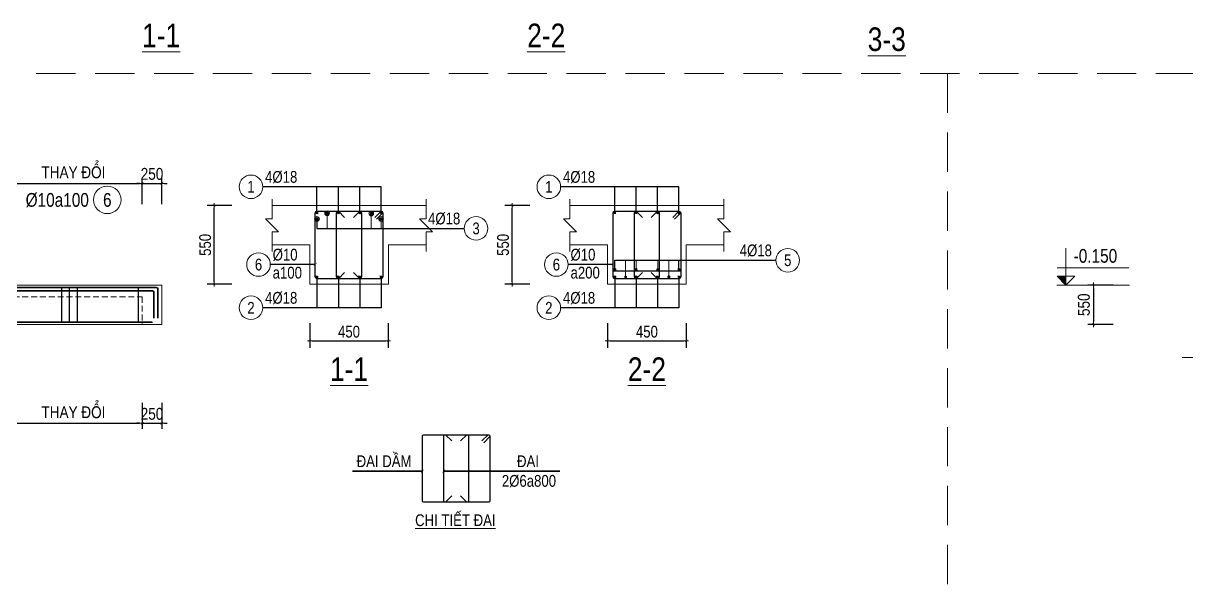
# Model space of a CAD drawing. Header units: millimetres. Extents: x 397144 to 10081729, y 99180 to 1327802.
# Drawn here: x 4919581 to 4934387, y 691593 to 698793 of the extents above; entities that cross this region are included whole.
import ezdxf
from ezdxf.enums import TextEntityAlignment as Align

# ---------------------------------------------------------------- set-up
doc = ezdxf.new("R2010")
doc.units = ezdxf.units.MM
doc.header["$PDSIZE"] = -10
doc.linetypes.add('HIDDEN', pattern=[0.375, 0.25, -0.125])
doc.layers.get('0').update_dxf_attribs({"linetype": 'CONTINUOUS'})
doc.layers.get('Defpoints').update_dxf_attribs({"color": 12, "linetype": 'CONTINUOUS'})
for name, color, linetype, lineweight in [('kata_dim', 8, 'CONTINUOUS', 13), ('kata_net khuat', 9, 'HIDDEN', 5), ('kata_net manh', 8, 'CONTINUOUS', 5), ('kata_net thay', 4, 'CONTINUOUS', 20), ('kata_text', 7, 'CONTINUOUS', 20), ('kata_thep chu', 1, 'CONTINUOUS', 35), ('kata_thep dai', 220, 'CONTINUOUS', 25)]:
    doc.layers.add(name, color=color, linetype=linetype, lineweight=lineweight)
doc.styles.add('kata_text', font='arial.ttf', dxfattribs={"width": 0.8})
doc.styles.add('Star-HelCon', font='VHELVCN_0.TTF')
doc.dimstyles.new('kata_dim_30', dxfattribs={"dimscale": 60, "dimtxt": 2.5, "dimasz": 0.5, "dimexe": 1.5, "dimexo": 2.5, "dimtad": 1, "dimdec": 0, "dimlfac": 0.5, "dimzin": 0, "dimdsep": 46, "dimtxsty": 'kata_text', "dimblk": 'kata_block_ArchTick', "dimcen": 0.09, "dimdle": 1.2, "dimclrd": 8, "dimclre": 8, "dimclrt": 3, "dimadec": 0, "dimazin": 0, "dimtfac": 1, "dimtdec": 0, "dimtix": 1, "dimtofl": 0, "dimtmove": 0, "dimatfit": 3, "dimfxl": 3.75, "dimfxlon": 1, "dimtolj": 1, "dimtzin": 0, "dimarcsym": 0})
doc.dimstyles.new('kata_dim_70', dxfattribs={"dimscale": 70, "dimtxt": 2.15, "dimasz": 0.5, "dimexe": 1, "dimexo": 2, "dimtad": 1, "dimdec": 0, "dimrnd": 5, "dimzin": 0, "dimdsep": 46, "dimtxsty": 'Star-HelCon', "dimblk": 'kata_block_ArchTick', "dimcen": 0.09, "dimdle": 1.2, "dimclrd": 8, "dimclre": 8, "dimclrt": 3, "dimadec": 0, "dimazin": 0, "dimtfac": 1, "dimtdec": 0, "dimtix": 1, "dimtmove": 2, "dimatfit": 3, "dimfxl": 3.75, "dimfxlon": 1, "dimtolj": 1, "dimtzin": 0, "dimarcsym": 0})

# ---------------------------------------------------------------- blocks, each defined once
blk = doc.blocks.new('kata_block_ArchTick')
at = {"color": 8}
blk.add_line((1, 0), (-1, 0), dxfattribs=at)
at = {"color": 8, "const_width": 0.15}
blk.add_lwpolyline([(-0.5, -0.5), (0.5, 0.5)], dxfattribs=at)
blk = doc.blocks.new('*D98')
at = {"layer": 'Defpoints', "color": 0, "transparency": 16777216}
for p in [(4921344, 696754), (4921094, 695459), (4921344, 695459)]:
    blk.add_point(p, dxfattribs=at)
at = {"layer": 'kata_dim', "color": 8, "lineweight": -2, "transparency": 16777216}
for p, q in [((4921094, 696491), (4921094, 696824)), ((4921344, 696491), (4921344, 696824)), ((4921059, 696754), (4921024, 696754)), ((4921094, 696754), (4921344, 696754)), ((4921379, 696754), (4921414, 696754))]:
    blk.add_line(p, q, dxfattribs=at)
at = {"layer": 'kata_dim', "color": 8, "lineweight": -2, "transparency": 16777216, "xscale": 35, "yscale": 35, "zscale": 35}
blk.add_blockref('kata_block_ArchTick', (4921094, 696754), dxfattribs=at)
at = {"layer": 'kata_dim', "color": 8, "lineweight": -2, "transparency": 16777216, "xscale": 35, "yscale": 35, "zscale": 35, "rotation": 180}
blk.add_blockref('kata_block_ArchTick', (4921344, 696754), dxfattribs=at)
at = {"layer": 'kata_dim', "color": 3, "transparency": 16777216, "insert": (4921219, 696874), "char_height": 150.5, "attachment_point": 5, "style": 'Star-HelCon'}
blk.add_mtext('\\A1;250', dxfattribs=at)
blk = doc.blocks.new('*D99')
at = {"layer": 'Defpoints', "color": 0, "ltscale": 0.8, "transparency": 16777216}
for p in [(4921094, 696754), (4919344, 696491), (4921094, 696491)]:
    blk.add_point(p, dxfattribs=at)
at = {"layer": 'kata_dim', "color": 8, "lineweight": -2, "ltscale": 0.8, "transparency": 16777216}
for p, q in [((4919344, 696631), (4919344, 696824)), ((4921094, 696631), (4921094, 696824)), ((4919379, 696754), (4921059, 696754))]:
    blk.add_line(p, q, dxfattribs=at)
at = {"layer": 'kata_dim', "color": 8, "lineweight": -2, "ltscale": 0.8, "transparency": 16777216, "xscale": 35, "yscale": 35, "zscale": 35, "rotation": 180}
blk.add_blockref('kata_block_ArchTick', (4919344, 696754), dxfattribs=at)
at = {"layer": 'kata_dim', "color": 8, "lineweight": -2, "ltscale": 0.8, "transparency": 16777216, "xscale": 35, "yscale": 35, "zscale": 35}
blk.add_blockref('kata_block_ArchTick', (4921094, 696754), dxfattribs=at)
at = {"layer": 'kata_dim', "color": 3, "ltscale": 0.8, "transparency": 16777216, "insert": (4920219, 696893), "char_height": 150.5, "attachment_point": 5, "style": 'Star-HelCon'}
blk.add_mtext('\\A1;THAY ĐỔI', dxfattribs=at)
blk = doc.blocks.new('*D116')
at = {"layer": 'Defpoints', "color": 0, "ltscale": 0.8, "transparency": 16777216}
for p in [(4919344, 694959), (4921094, 694959), (4921094, 693699)]:
    blk.add_point(p, dxfattribs=at)
at = {"layer": 'kata_dim', "color": 8, "lineweight": -2, "ltscale": 0.8, "transparency": 16777216}
for p, q in [((4919344, 693961), (4919344, 693629)), ((4921094, 693961), (4921094, 693629)), ((4919379, 693699), (4921059, 693699))]:
    blk.add_line(p, q, dxfattribs=at)
at = {"layer": 'kata_dim', "color": 8, "lineweight": -2, "ltscale": 0.8, "transparency": 16777216, "xscale": 35, "yscale": 35, "zscale": 35, "rotation": 180}
blk.add_blockref('kata_block_ArchTick', (4919344, 693699), dxfattribs=at)
at = {"layer": 'kata_dim', "color": 8, "lineweight": -2, "ltscale": 0.8, "transparency": 16777216, "xscale": 35, "yscale": 35, "zscale": 35}
blk.add_blockref('kata_block_ArchTick', (4921094, 693699), dxfattribs=at)
at = {"layer": 'kata_dim', "color": 3, "ltscale": 0.8, "transparency": 16777216, "insert": (4920219, 693838), "char_height": 150.5, "attachment_point": 5, "style": 'Star-HelCon'}
blk.add_mtext('\\A1;THAY ĐỔI', dxfattribs=at)
blk = doc.blocks.new('*D117')
at = {"layer": 'Defpoints', "color": 0, "ltscale": 0.8, "transparency": 16777216}
for p in [(4921094, 694959), (4921344, 694959), (4921344, 693699)]:
    blk.add_point(p, dxfattribs=at)
at = {"layer": 'kata_dim', "color": 8, "lineweight": -2, "ltscale": 0.8, "transparency": 16777216}
for p, q in [((4921094, 693961), (4921094, 693629)), ((4921344, 693961), (4921344, 693629)), ((4921059, 693699), (4921024, 693699)), ((4921094, 693699), (4921344, 693699)), ((4921379, 693699), (4921414, 693699))]:
    blk.add_line(p, q, dxfattribs=at)
at = {"layer": 'kata_dim', "color": 8, "lineweight": -2, "ltscale": 0.8, "transparency": 16777216, "xscale": 35, "yscale": 35, "zscale": 35}
blk.add_blockref('kata_block_ArchTick', (4921094, 693699), dxfattribs=at)
at = {"layer": 'kata_dim', "color": 8, "lineweight": -2, "ltscale": 0.8, "transparency": 16777216, "xscale": 35, "yscale": 35, "zscale": 35, "rotation": 180}
blk.add_blockref('kata_block_ArchTick', (4921344, 693699), dxfattribs=at)
at = {"layer": 'kata_dim', "color": 3, "ltscale": 0.8, "transparency": 16777216, "insert": (4921219, 693819), "char_height": 150.5, "attachment_point": 5, "style": 'Star-HelCon'}
blk.add_mtext('\\A1;250', dxfattribs=at)
blk = doc.blocks.new('*U14')
blk.add_circle((2.5, 0), 2.5)
at = {"layer": 'kata_text', "color": 3, "style": 'kata_text', "width": 0.8}
blk.add_attdef('DKKC2', text='', height=2.5, dxfattribs=at).set_placement((-0.85, -1.25), align=Align.RIGHT)
at = {"layer": 'kata_text', "color": 7, "style": 'kata_text', "width": 0.8}
blk.add_attdef('SH3', text='', height=2.5, dxfattribs=at).set_placement((2.5, 0), align=Align.MIDDLE)
blk = doc.blocks.new('*D118')
at = {"layer": 'Defpoints', "color": 0, "transparency": 16777216}
for p in [(4923226, 695471), (4924226, 695471), (4924226, 694751)]:
    blk.add_point(p, dxfattribs=at)
at = {"layer": 'kata_dim', "color": 8, "lineweight": -2, "transparency": 16777216}
for p, q in [((4923226, 694976), (4923226, 694661)), ((4924226, 694976), (4924226, 694661)), ((4923256, 694751), (4924196, 694751))]:
    blk.add_line(p, q, dxfattribs=at)
at = {"layer": 'kata_dim', "color": 8, "lineweight": -2, "transparency": 16777216, "xscale": 30, "yscale": 30, "zscale": 30, "rotation": 180}
blk.add_blockref('kata_block_ArchTick', (4923226, 694751), dxfattribs=at)
at = {"layer": 'kata_dim', "color": 8, "lineweight": -2, "transparency": 16777216, "xscale": 30, "yscale": 30, "zscale": 30}
blk.add_blockref('kata_block_ArchTick', (4924226, 694751), dxfattribs=at)
at = {"layer": 'kata_dim', "color": 3, "transparency": 16777216, "insert": (4923726, 694865), "char_height": 150, "attachment_point": 5, "style": 'kata_text'}
blk.add_mtext('\\A1;450', dxfattribs=at)
blk = doc.blocks.new('kata_block_TD')
at = {"color": 6, "linetype": 'ByBlock', "lineweight": -2, "style": 'kata_text', "width": 0.8}
blk.add_attdef('SECTDET2', text='', height=5, dxfattribs=at).set_placement((0, 7.97), align=Align.CENTER)
at = {"color": 0, "linetype": 'ByBlock', "lineweight": -2, "style": 'kata_text', "width": 0.8}
blk.add_attdef('SECTDET1', text='', height=5, dxfattribs=at).set_placement((0, 1.47), align=Align.CENTER)
at = {"color": 3, "lineweight": 25, "style": 'kata_text', "width": 0.8}
blk.add_attdef('SSCALE', text='', height=2.5, dxfattribs=at).set_placement((0, -4), align=Align.CENTER)
blk = doc.blocks.new('*D119')
at = {"layer": 'Defpoints', "color": 0, "transparency": 16777216}
for p in [(4922010, 696471), (4923226, 696471), (4923226, 695471)]:
    blk.add_point(p, dxfattribs=at)
at = {"layer": 'kata_dim', "color": 8, "lineweight": -2, "transparency": 16777216}
for p, q in [((4922235, 696471), (4921920, 696471)), ((4922010, 695501), (4922010, 696441)), ((4922235, 695471), (4921920, 695471))]:
    blk.add_line(p, q, dxfattribs=at)
at = {"layer": 'kata_dim', "color": 8, "lineweight": -2, "transparency": 16777216, "xscale": 30, "yscale": 30, "zscale": 30}
for p, rotation in [((4922010, 696471), 90), ((4922010, 695471), 270)]:
    blk.add_blockref('kata_block_ArchTick', p, dxfattribs=dict(at, rotation=rotation))
at = {"layer": 'kata_dim', "color": 3, "transparency": 16777216, "insert": (4921896, 695971), "char_height": 150, "attachment_point": 5, "rotation": 90, "style": 'kata_text'}
blk.add_mtext('\\A1;550', dxfattribs=at)
blk = doc.blocks.new('kata_block_THEP')
at = {"layer": 'kata_thep chu', "color": 0}
for p, q in [((-0.5, 0), (0.5, 0)), ((-0.35, 0.35), (0.35, -0.35)), ((0.35, 0.35), (-0.35, -0.35)), ((0, 0.5), (0, -0.5))]:
    blk.add_line(p, q, dxfattribs=at)
at = {"layer": 'kata_thep chu', "color": 0, "const_width": 0.0833}
blk.add_lwpolyline([(-0.5, 0, 1), (0.5, 0, 1), (-0.5, 0, 1)], format="xyb", dxfattribs=at)
blk = doc.blocks.new('*U12')
blk.add_circle((-2.5, 0), 2.5)
at = {"layer": 'kata_text', "color": 3, "style": 'kata_text', "width": 0.8}
blk.add_attdef('DK1', (0.5, 0.85), '', height=2.5, dxfattribs=at)
at = {"layer": 'kata_text', "color": 7, "style": 'kata_text', "width": 0.8}
blk.add_attdef('SH2', text='', height=2.5, dxfattribs=at).set_placement((-2.5, 0), align=Align.MIDDLE)
blk = doc.blocks.new('*U11')
blk.add_circle((2.5, 0), 2.5)
at = {"layer": 'kata_text', "color": 3, "style": 'kata_text', "width": 0.8}
blk.add_attdef('DK2', text='', height=2.5, dxfattribs=at).set_placement((-0.85, 0.85), align=Align.RIGHT)
at = {"layer": 'kata_text', "color": 7, "style": 'kata_text', "width": 0.8}
blk.add_attdef('SH3', text='', height=2.5, dxfattribs=at).set_placement((2.5, 0), align=Align.MIDDLE)
blk = doc.blocks.new('*U13')
blk.add_circle((-2.5, 0), 2.5)
at = {"layer": 'kata_text', "color": 3, "style": 'kata_text', "width": 0.8}
for tag, p in [('DK1', (0.5, 0.85)), ('KC1', (0.5, -2.97))]:
    blk.add_attdef(tag, p, '', height=2.5, dxfattribs=at)
at = {"layer": 'kata_text', "color": 7, "style": 'kata_text', "width": 0.8}
blk.add_attdef('SH2', text='', height=2.5, dxfattribs=at).set_placement((-2.5, 0), align=Align.MIDDLE)
blk = doc.blocks.new('*D120')
at = {"layer": 'Defpoints', "color": 0, "transparency": 16777216}
for p in [(4927017, 695471), (4928017, 695471), (4928017, 694751)]:
    blk.add_point(p, dxfattribs=at)
at = {"layer": 'kata_dim', "color": 8, "lineweight": -2, "transparency": 16777216}
for p, q in [((4927017, 694976), (4927017, 694661)), ((4928017, 694976), (4928017, 694661)), ((4927047, 694751), (4927987, 694751))]:
    blk.add_line(p, q, dxfattribs=at)
at = {"layer": 'kata_dim', "color": 8, "lineweight": -2, "transparency": 16777216, "xscale": 30, "yscale": 30, "zscale": 30, "rotation": 180}
blk.add_blockref('kata_block_ArchTick', (4927017, 694751), dxfattribs=at)
at = {"layer": 'kata_dim', "color": 8, "lineweight": -2, "transparency": 16777216, "xscale": 30, "yscale": 30, "zscale": 30}
blk.add_blockref('kata_block_ArchTick', (4928017, 694751), dxfattribs=at)
at = {"layer": 'kata_dim', "color": 3, "transparency": 16777216, "insert": (4927517, 694865), "char_height": 150, "attachment_point": 5, "style": 'kata_text'}
blk.add_mtext('\\A1;450', dxfattribs=at)
blk = doc.blocks.new('*D121')
at = {"layer": 'Defpoints', "color": 0, "transparency": 16777216}
for p in [(4925801, 696471), (4927017, 696471), (4927017, 695471)]:
    blk.add_point(p, dxfattribs=at)
at = {"layer": 'kata_dim', "color": 8, "lineweight": -2, "transparency": 16777216}
for p, q in [((4926026, 696471), (4925711, 696471)), ((4925801, 695501), (4925801, 696441)), ((4926026, 695471), (4925711, 695471))]:
    blk.add_line(p, q, dxfattribs=at)
at = {"layer": 'kata_dim', "color": 8, "lineweight": -2, "transparency": 16777216, "xscale": 30, "yscale": 30, "zscale": 30}
for p, rotation in [((4925801, 696471), 90), ((4925801, 695471), 270)]:
    blk.add_blockref('kata_block_ArchTick', p, dxfattribs=dict(at, rotation=rotation))
at = {"layer": 'kata_dim', "color": 3, "transparency": 16777216, "insert": (4925687, 695971), "char_height": 150, "attachment_point": 5, "rotation": 90, "style": 'kata_text'}
blk.add_mtext('\\A1;550', dxfattribs=at)
blk = doc.blocks.new('*D127')
at = {"layer": 'Defpoints', "color": 0, "transparency": 16777216}
for p in [(4933591, 695459), (4933199, 694959), (4933591, 694959)]:
    blk.add_point(p, dxfattribs=at)
at = {"layer": 'kata_dim', "color": 8, "lineweight": -2, "transparency": 16777216}
for p, q in [((4933451, 695459), (4933129, 695459)), ((4933199, 695424), (4933199, 694994)), ((4933451, 694959), (4933129, 694959))]:
    blk.add_line(p, q, dxfattribs=at)
at = {"layer": 'kata_dim', "color": 8, "lineweight": -2, "transparency": 16777216, "xscale": 35, "yscale": 35, "zscale": 35}
for p, rotation in [((4933199, 695459), 90), ((4933199, 694959), 270)]:
    blk.add_blockref('kata_block_ArchTick', p, dxfattribs=dict(at, rotation=rotation))
at = {"layer": 'kata_dim', "color": 3, "transparency": 16777216, "insert": (4933078, 695209), "char_height": 150.5, "attachment_point": 5, "rotation": 90, "style": 'Star-HelCon'}
blk.add_mtext('\\A1;550', dxfattribs=at)
blk = doc.blocks.new('kata_block_CT')
blk.add_hatch(color=256).paths.add_polyline_path([(0, 1.6), (-1.61, 1.6), (0, 0)])
at = {"ltscale": 50}
h = blk.add_hatch(dxfattribs=at)
h.set_pattern_fill('ANSI31', color=8, scale=1.406, style=0)
h.paths.add_polyline_path([(0, 1.6), (0, 0), (1.61, 1.6)])
at = {"color": 8, "ltscale": 50}
for p, q in [((-1.59, 3.14), (11.47, 3.14)), ((11.56, 0), (-1.64, 0))]:
    blk.add_line(p, q, dxfattribs=at)
for points in [[(0, 6.69), (0, 0)], [(0, 0), (-1.61, 1.6), (0, 1.6)], [(0, 0), (1.61, 1.6), (0, 1.6)]]:
    blk.add_lwpolyline(points, dxfattribs=at)
at = {"color": 3, "style": 'kata_text', "width": 0.8}
blk.add_attdef('CT', (1.41, 4.07), '', height=2.5, dxfattribs=at)
blk = doc.blocks.new('ct dai')
at = {"layer": 'kata_thep dai'}
for points in [[(3878223, -233111), (3878303, -233031, -0.414214), (3878325, -233053), (3878325, -233869, -0.414214), (3878303, -233891), (3877487, -233891, -0.414214), (3877465, -233869), (3877465, -233053, -0.414214), (3877487, -233031), (3878303, -233031, -0.414214), (3878325, -233053), (3878245, -233133)], [(3877839, -233811), (3877759, -233891), (3877759, -233891, -0.414214), (3877737, -233869), (3877737, -233053, -0.414214), (3877759, -233031), (3877759, -233031), (3877839, -233111)], [(3878031, -233031), (3878031, -233031, -0.414214), (3878053, -233053), (3878053, -233869, -0.414214), (3878031, -233891), (3878031, -233891), (3877951, -233811)], [(3877951, -233111), (3878031, -233031), (3878031, -233031, -0.414214), (3878053, -233053), (3878053, -233053)]]:
    blk.add_lwpolyline(points, format="xyb", dxfattribs=at)
at = {"layer": 'kata_text', "color": 3, "style": 'kata_text', "width": 0.8}
for s, p in [('ĐAI DẦM', (3876628, -233444)), ('ĐAI', (3878669, -233444)), ('2%%C6a800', (3878476, -233694))]:
    blk.add_text(s, height=150, dxfattribs=at).set_placement(p)
at = {"layer": 'kata_text', "style": 'kata_text', "width": 0.8}
blk.add_text('%%UCHI TIẾT ĐAI', height=150, dxfattribs=at).set_placement((3877372, -234195))
at = {"layer": 'kata_net manh'}
for points in [[(3877465, -233494), (3876577, -233494)], [(3877737, -233494), (3878896, -233494)], [(3878053, -233494), (3879212, -233494)]]:
    blk.add_leader(points, dimstyle='kata_dim_70', override={"dimasz": 0.5, "dimldrblk": 'ArchTick'}, dxfattribs=at)

msp = doc.modelspace()

# ---------------------------------------------------------------- linework, layer by layer
at = {"layer": 'kata_dim'}
for points in [[(4922746.49147, 695887.24245), (4922746.49147, 696137.24245), (4922829.8248, 696137.24245), (4922663.15814, 696303.90912), (4922746.49147, 696303.90912), (4922746.49147, 696553.90912)], [(4924706.49147, 695887.24245), (4924706.49147, 696137.24245), (4924789.8248, 696137.24245), (4924623.15814, 696303.90912), (4924706.49147, 696303.90912), (4924706.49147, 696553.90912)], [(4926536.86695, 695887.24245), (4926536.86695, 696137.24245), (4926620.20028, 696137.24245), (4926453.53362, 696303.90912), (4926536.86695, 696303.90912), (4926536.86695, 696553.90912)], [(4928496.86695, 695887.24245), (4928496.86695, 696137.24245), (4928580.20028, 696137.24245), (4928413.53362, 696303.90912), (4928496.86695, 696303.90912), (4928496.86695, 696553.90912)], [(4934328.55925, 694538.84833), (4934720.79368, 694538.84833), (4934720.79368, 694622.18167), (4934887.46035, 694455.515), (4934887.46035, 694538.84833), (4935137.46035, 694538.84833)]]:
    msp.add_lwpolyline(points, dxfattribs=at)
at = {"layer": 'kata_net khuat', "ltscale": 2000}
msp.add_line((4931344.13977, 698151.27323), (4931344.13977, 690434.06527), dxfattribs=at)
at = {"layer": 'kata_net khuat', "ltscale": 300}
for p, q in [((4921093.70099, 695458.84833), (4921343.70099, 695458.84833)), ((4919343.70099, 695308.84833), (4921093.70099, 695308.84833))]:
    msp.add_line(p, q, dxfattribs=at)
at = {"layer": 'kata_net khuat', "ltscale": 2000}
msp.add_lwpolyline([(4907745.11855, 698151.27323), (4956380.01374, 698151.27323)], dxfattribs=at)
at = {"layer": 'kata_net khuat', "ltscale": 300}
msp.add_lwpolyline([(4921093.70099, 695308.84833), (4921093.70099, 694958.84833), (4921343.70099, 694958.84833), (4921343.70099, 695308.84833)], dxfattribs=at)
at = {"layer": 'kata_net manh'}
for p, q in [((4923447.74532, 696343.961), (4923448.56269, 696180.57578)), ((4924009.41319, 696339.34964), (4924009.41319, 696180.57578)), ((4923318.49147, 696270.57578), (4923318.49147, 696180.57578)), ((4924134.49147, 696270.57578), (4924134.49147, 696180.57578)), ((4927245.85945, 695562.57578), (4927245.85945, 695774.97005)), ((4927378.26066, 695657.10042), (4927378.26066, 695774.97005)), ((4927656.93449, 695656.08242), (4927656.93449, 695773.95205)), ((4927796.16895, 695562.57578), (4927796.16895, 695774.97005))]:
    msp.add_line(p, q, dxfattribs=at)
for centre in [(4923318.49147, 696300.57578), (4923447.41119, 696373.95914), (4924009.41319, 696369.34964), (4924134.49147, 696300.57578)]:
    msp.add_circle(centre, 30, dxfattribs=at)
at = {"layer": 'kata_net thay'}
for p, q in [((4922746.49147, 696470.57578), (4924706.49147, 696470.57578)), ((4926536.86695, 696470.57578), (4928496.86695, 696470.57578))]:
    msp.add_line(p, q, dxfattribs=at)
for points in [[(4922746.49147, 695970.57578), (4923226.49147, 695970.57578), (4923226.49147, 695470.57578), (4924226.49147, 695470.57578), (4924226.49147, 695970.57578), (4924706.49147, 695970.57578)], [(4926536.86695, 695970.57578), (4927016.86695, 695970.57578), (4927016.86695, 695470.57578), (4928016.86695, 695470.57578), (4928016.86695, 695970.57578), (4928496.86695, 695970.57578)], [(4910993.70099, 695458.84833), (4921343.70099, 695458.84833), (4921343.70099, 694958.84833), (4919343.70099, 694958.84833)]]:
    msp.add_lwpolyline(points, dxfattribs=at)
at = {"layer": 'kata_thep chu'}
for points in [[(4909993.70099, 695429.84833), (4921273.70099, 695429.84833, -0.414213562), (4921293.70099, 695409.84833), (4921293.70099, 695329.84833), (4921293.70099, 695329.84833)], [(4921293.70099, 695036.83704), (4921293.70099, 695036.83704), (4921293.70099, 695409.84833, 0.414213562), (4921273.70099, 695429.84833), (4917043.70099, 695429.84833), (4917118.70099, 695404.84833)], [(4921243.70099, 695036.84833), (4921243.70099, 695036.84833), (4921243.70099, 695366.84833, 0.414213562), (4921223.70099, 695386.84833), (4917043.70099, 695386.84833), (4917043.70099, 695386.84833)]]:
    msp.add_lwpolyline(points, format="xyb", dxfattribs=at)
msp.add_lwpolyline([(4909993.70099, 694987.84833), (4921222.56013, 694987.84833), (4921222.56013, 694987.84833)], dxfattribs=at)
at = {"layer": 'kata_thep dai'}
msp.add_line((4927086.86695, 695638.53064), (4927946.86695, 695638.53064), dxfattribs=at)
at = {"layer": 'kata_thep dai', "ltscale": 52.5}
for p, q in [((4920066.4257, 695433.84833), (4920066.4257, 694983.84833)), ((4920166.4257, 695433.84833), (4920166.4257, 694983.84833)), ((4920266.4257, 695433.84833), (4920266.4257, 694983.84833)), ((4921043.70099, 695433.84833), (4921043.70099, 694983.84833)), ((4921043.70099, 695433.84833), (4921043.70099, 694983.84833))]:
    msp.add_line(p, q, dxfattribs=at)
at = {"layer": 'kata_thep dai'}
for points in [[(4924054.49147, 696320.57578), (4924134.49147, 696400.57578, -0.414213562), (4924156.49147, 696378.57578), (4924156.49147, 695562.57578, -0.414213562), (4924134.49147, 695540.57578), (4923318.49147, 695540.57578, -0.414213562), (4923296.49147, 695562.57578), (4923296.49147, 696378.57578, -0.414213562), (4923318.49147, 696400.57578), (4924134.49147, 696400.57578, -0.414213562), (4924156.49147, 696378.57578), (4924076.49147, 696298.57578)], [(4923670.49147, 695620.57578), (4923590.49147, 695540.57578), (4923590.49147, 695540.57578, -0.414213562), (4923568.49147, 695562.57578), (4923568.49147, 696378.57578, -0.414213562), (4923590.49147, 696400.57578), (4923590.49147, 696400.57578), (4923670.49147, 696320.57578)], [(4923862.49147, 696400.57578), (4923862.49147, 696400.57578, -0.414213562), (4923884.49147, 696378.57578), (4923884.49147, 695562.57578, -0.414213562), (4923862.49147, 695540.57578), (4923862.49147, 695540.57578), (4923782.49147, 695620.57578)], [(4923782.49147, 696320.57578), (4923862.49147, 696400.57578), (4923862.49147, 696400.57578, -0.414213562), (4923884.49147, 696378.57578), (4923884.49147, 696378.57578)], [(4927844.86695, 696320.57578), (4927924.86695, 696400.57578, -0.414213562), (4927946.86695, 696378.57578), (4927946.86695, 695562.57578, -0.414213562), (4927924.86695, 695540.57578), (4927108.86695, 695540.57578, -0.414213562), (4927086.86695, 695562.57578), (4927086.86695, 696378.57578, -0.414213562), (4927108.86695, 696400.57578), (4927924.86695, 696400.57578, -0.414213562), (4927946.86695, 696378.57578), (4927866.86695, 696298.57578)], [(4927460.86695, 695620.57578), (4927380.86695, 695540.57578), (4927380.86695, 695540.57578, -0.414213562), (4927358.86695, 695562.57578), (4927358.86695, 696378.57578, -0.414213562), (4927380.86695, 696400.57578), (4927380.86695, 696400.57578), (4927460.86695, 696320.57578)], [(4927652.86695, 696400.57578), (4927652.86695, 696400.57578, -0.414213562), (4927674.86695, 696378.57578), (4927674.86695, 695562.57578, -0.414213562), (4927652.86695, 695540.57578), (4927652.86695, 695540.57578), (4927572.86695, 695620.57578)], [(4927572.86695, 696320.57578), (4927652.86695, 696400.57578), (4927652.86695, 696400.57578, -0.414213562), (4927674.86695, 696378.57578), (4927674.86695, 696378.57578)]]:
    msp.add_lwpolyline(points, format="xyb", dxfattribs=at)

# ---------------------------------------------------------------- block references
at = {"layer": 'kata_net manh'}
for name, p, xscale, yscale, zscale, values in [('*U12', (4922628.49147, 696710.57578), 60, 60, 60, {'SH2': '1', 'DK1': '4%%C18'}), ('*U12', (4926418.86695, 696710.57578), 60, 60, 60, {'SH2': '1', 'DK1': '4%%C18'}), ('*U14', (4920475.31132, 696543.84833), 70, 70, 70, {'SH3': '6', 'DKKC2': '%%C10a100'}), ('*U11', (4925192.87423, 696180.57578), 60, 60, 60, {'SH3': '3', 'DK2': '4%%C18'}), ('*U13', (4922724.49147, 695720.57578), 60, 60, 60, {'SH2': '6', 'DK1': '%%C10', 'KC1': 'a100'}), ('*U13', (4926514.86695, 695720.57578), 60, 60, 60, {'SH2': '6', 'DK1': '%%C10', 'KC1': 'a200'}), ('*U11', (4929159.28826, 695774.97005), 60, 60, 60, {'SH3': '5', 'DK2': '4%%C18'}), ('*U12', (4922628.49147, 695170.57578), 60, 60, 60, {'SH2': '2', 'DK1': '4%%C18'}), ('*U12', (4926418.86695, 695170.57578), 60, 60, 60, {'SH2': '2', 'DK1': '4%%C18'})]:
    msp.add_blockref(name, p, dxfattribs=dict(at, xscale=xscale, yscale=yscale, zscale=zscale)).add_auto_attribs(values)
at = {"layer": 'kata_text'}
ref = msp.add_blockref('kata_block_TD', (4921335.49904, 698400.24785), dxfattribs=dict(at, xscale=60, yscale=60, zscale=60))
ref.add_attrib('SECTDET1', '%%u1-1', dxfattribs={"layer": '0', "color": 0, "linetype": 'ByBlock', "lineweight": -2, "height": 300, "style": 'kata_text', "width": 0.8}).set_placement((4921335.49904, 698488.48682), align=Align.CENTER)
ref = msp.add_blockref('kata_block_TD', (4926235.76085, 698400.24785), dxfattribs=dict(at, xscale=60, yscale=60, zscale=60))
ref.add_attrib('SECTDET1', '%%u2-2', dxfattribs={"layer": '0', "color": 0, "linetype": 'ByBlock', "lineweight": -2, "height": 300, "style": 'kata_text', "width": 0.8}).set_placement((4926235.76085, 698488.48682), align=Align.CENTER)
ref = msp.add_blockref('kata_block_TD', (4930569.31017, 698351.73593), dxfattribs=dict(at, xscale=60, yscale=60, zscale=60))
ref.add_attrib('SECTDET1', '%%u3-3', dxfattribs={"layer": '0', "color": 0, "linetype": 'ByBlock', "lineweight": -2, "height": 300, "style": 'kata_text', "width": 0.8}).set_placement((4930569.31017, 698439.97491), align=Align.CENTER)
at = {"layer": 'kata_text', "xscale": 70, "yscale": 70, "zscale": 70}
msp.add_blockref('kata_block_CT', (4932848.62317, 695458.84833), dxfattribs=at).add_auto_attribs({'CT': '-0.150'})
at = {"layer": 'kata_text'}
ref = msp.add_blockref('kata_block_TD', (4923726.49147, 694150.57578), dxfattribs=dict(at, xscale=60, yscale=60, zscale=60))
ref.add_attrib('SECTDET1', '%%u1-1', dxfattribs={"layer": '0', "color": 0, "linetype": 'ByBlock', "lineweight": -2, "height": 300, "style": 'kata_text', "width": 0.8}).set_placement((4923726.49147, 694238.81475), align=Align.CENTER)
ref = msp.add_blockref('kata_block_TD', (4927516.86695, 694150.57578), dxfattribs=dict(at, xscale=60, yscale=60, zscale=60))
ref.add_attrib('SECTDET1', '%%u2-2', dxfattribs={"layer": '0', "color": 0, "linetype": 'ByBlock', "lineweight": -2, "height": 300, "style": 'kata_text', "width": 0.8}).set_placement((4927516.86695, 694238.81475), align=Align.CENTER)
at = {"layer": 'kata_thep chu'}
for p, xscale, yscale, zscale in [((4923318.49147, 696300.57578), 40, 40, 40), ((4923318.49147, 696378.57578), 28, 28, 28), ((4923447.41119, 696373.95914), 40, 40, 40), ((4923590.49147, 696378.57578), 28, 28, 28), ((4923862.49147, 696378.57578), 28, 28, 28), ((4924009.41319, 696369.34964), 40, 40, 40), ((4924134.49147, 696300.57578), 40, 40, 40), ((4924134.49147, 696378.57578), 28, 28, 28), ((4927108.86695, 696378.57578), 28, 28, 28), ((4927380.86695, 696378.57578), 28, 28, 28), ((4927652.86695, 696378.57578), 28, 28, 28), ((4927924.86695, 696378.57578), 28, 28, 28), ((4923318.49147, 695562.57578), 32, 32, 32), ((4923590.49147, 695562.57578), 32, 32, 32), ((4923862.49147, 695562.57578), 32, 32, 32), ((4924134.49147, 695562.57578), 32, 32, 32), ((4927108.86695, 695656.69628), 32, 32, 32), ((4927108.86695, 695562.57578), 32, 32, 32), ((4927245.85945, 695562.57578), 32, 32, 32), ((4927378.26066, 695657.10042), 32, 32, 32), ((4927380.86695, 695562.57578), 32, 32, 32), ((4927652.86695, 695562.57578), 32, 32, 32), ((4927656.93449, 695656.08242), 32, 32, 32), ((4927796.16895, 695562.57578), 32, 32, 32), ((4927924.86695, 695656.69628), 32, 32, 32), ((4927924.86695, 695562.57578), 32, 32, 32)]:
    msp.add_blockref('kata_block_THEP', p, dxfattribs=dict(at, xscale=xscale, yscale=yscale, zscale=zscale))
msp.add_blockref('ct dai', (1047195.10363, 926585.17921), dxfattribs=at)

# ---------------------------------------------------------------- dimensions: what is measured, and where the dimension line sits
at = {"layer": 'kata_dim', "ltscale": 0.8}
for base, p1, p2, picture, middle in [((4921093.70099, 696753.84833), (4919343.70099, 696491.34833), (4921093.70099, 696491.34833), '*D99', (4920218.70099, 696893.12374)), ((4921093.70099, 693698.84833), (4919343.70099, 694958.84833), (4921093.70099, 694958.84833), '*D116', (4920218.70099, 693838.12374))]:
    dim = msp.add_linear_dim(base=base, p1=p1, p2=p2, text='THAY ĐỔI', dimstyle='kata_dim_70', dxfattribs=at)
    dim.commit()
    dim.dimension.update_dxf_attribs({"geometry": picture, "text_midpoint": middle})
at = {"layer": 'kata_dim'}
dim = msp.add_linear_dim(base=(4921343.70099, 696753.84833), p1=(4921093.70099, 695458.84833), p2=(4921343.70099, 695458.84833), dimstyle='kata_dim_70', dxfattribs=at)
dim.commit()
dim.dimension.update_dxf_attribs({"geometry": '*D98', "text_midpoint": (4921218.70099, 696874.45367)})
for base, p1, p2, dimstyle, picture, middle in [((4922010.49147, 696470.57578), (4923226.49147, 695470.57578), (4923226.49147, 696470.57578), 'kata_dim_30', '*D119', (4921896.40552, 695970.57578)), ((4925800.86695, 696470.57578), (4927016.86695, 695470.57578), (4927016.86695, 696470.57578), 'kata_dim_30', '*D121', (4925686.781, 695970.57578)), ((4933198.62317, 694958.84833), (4933591.19798, 695458.84833), (4933591.19798, 694958.84833), 'kata_dim_70', '*D127', (4933078.01784, 695208.84833))]:
    dim = msp.add_linear_dim(base=base, p1=p1, p2=p2, angle=270, text='550', dimstyle=dimstyle, dxfattribs=at)
    dim.commit()
    dim.dimension.update_dxf_attribs({"geometry": picture, "text_midpoint": middle})
for base, p1, p2, picture, middle in [((4924226.49147, 694750.57578), (4923226.49147, 695470.57578), (4924226.49147, 695470.57578), '*D118', (4923726.49147, 694864.66173)), ((4928016.86695, 694750.57578), (4927016.86695, 695470.57578), (4928016.86695, 695470.57578), '*D120', (4927516.86695, 694864.66173))]:
    dim = msp.add_linear_dim(base=base, p1=p1, p2=p2, text='450', dimstyle='kata_dim_30', dxfattribs=at)
    dim.commit()
    dim.dimension.update_dxf_attribs({"geometry": picture, "text_midpoint": middle})
at = {"layer": 'kata_dim', "ltscale": 0.8}
dim = msp.add_linear_dim(base=(4921343.70099, 693698.84833), p1=(4921093.70099, 694958.84833), p2=(4921343.70099, 694958.84833), dimstyle='kata_dim_70', dxfattribs=at)
dim.commit()
dim.dimension.update_dxf_attribs({"geometry": '*D117', "text_midpoint": (4921218.70099, 693819.45367)})

# ---------------------------------------------------------------- leaders
at = {"layer": 'kata_net manh'}
for points in [[(4923318.49147, 696378.57578), (4923318.49147, 696710.57578), (4922628.49147, 696710.57578)], [(4923590.49147, 696378.57578), (4923590.49147, 696710.57578), (4922628.49147, 696710.57578)], [(4923862.49147, 696378.57578), (4923862.49147, 696710.57578), (4922628.49147, 696710.57578)], [(4924134.49147, 696378.57578), (4924134.49147, 696710.57578), (4922628.49147, 696710.57578)], [(4927108.86695, 696378.57578), (4927108.86695, 696710.57578), (4926418.86695, 696710.57578)], [(4927380.86695, 696378.57578), (4927380.86695, 696710.57578), (4926418.86695, 696710.57578)], [(4927652.86695, 696378.57578), (4927652.86695, 696710.57578), (4926418.86695, 696710.57578)], [(4927924.86695, 696378.57578), (4927924.86695, 696710.57578), (4926418.86695, 696710.57578)], [(4923318.49147, 696300.57578), (4923318.49147, 696180.57578), (4925192.87423, 696180.57578)], [(4923296.49147, 695720.57578), (4922724.49147, 695720.57578)], [(4927086.86695, 695720.57578), (4926514.86695, 695720.57578)], [(4927108.86695, 695656.69628), (4927108.86695, 695774.97005), (4929159.28826, 695774.97005)], [(4927924.86695, 695656.69628), (4927924.86695, 695774.97005), (4928614.86695, 695774.97005)], [(4923318.49147, 695562.57578), (4923318.49147, 695170.57578), (4922628.49147, 695170.57578)], [(4923590.49147, 695562.57578), (4923590.49147, 695170.57578), (4922628.49147, 695170.57578)], [(4923862.49147, 695562.57578), (4923862.49147, 695170.57578), (4922628.49147, 695170.57578)], [(4924134.49147, 695562.57578), (4924134.49147, 695170.57578), (4922628.49147, 695170.57578)], [(4927108.86695, 695562.57578), (4927108.86695, 695170.57578), (4926418.86695, 695170.57578)], [(4927380.86695, 695562.57578), (4927380.86695, 695170.57578), (4926418.86695, 695170.57578)], [(4927652.86695, 695562.57578), (4927652.86695, 695170.57578), (4926418.86695, 695170.57578)], [(4927924.86695, 695562.57578), (4927924.86695, 695170.57578), (4926418.86695, 695170.57578)]]:
    msp.add_leader(points, dimstyle='kata_dim_70', override={"dimasz": 0.5, "dimldrblk": 'ArchTick'}, dxfattribs=at)

doc.saveas('drawing.dxf')
